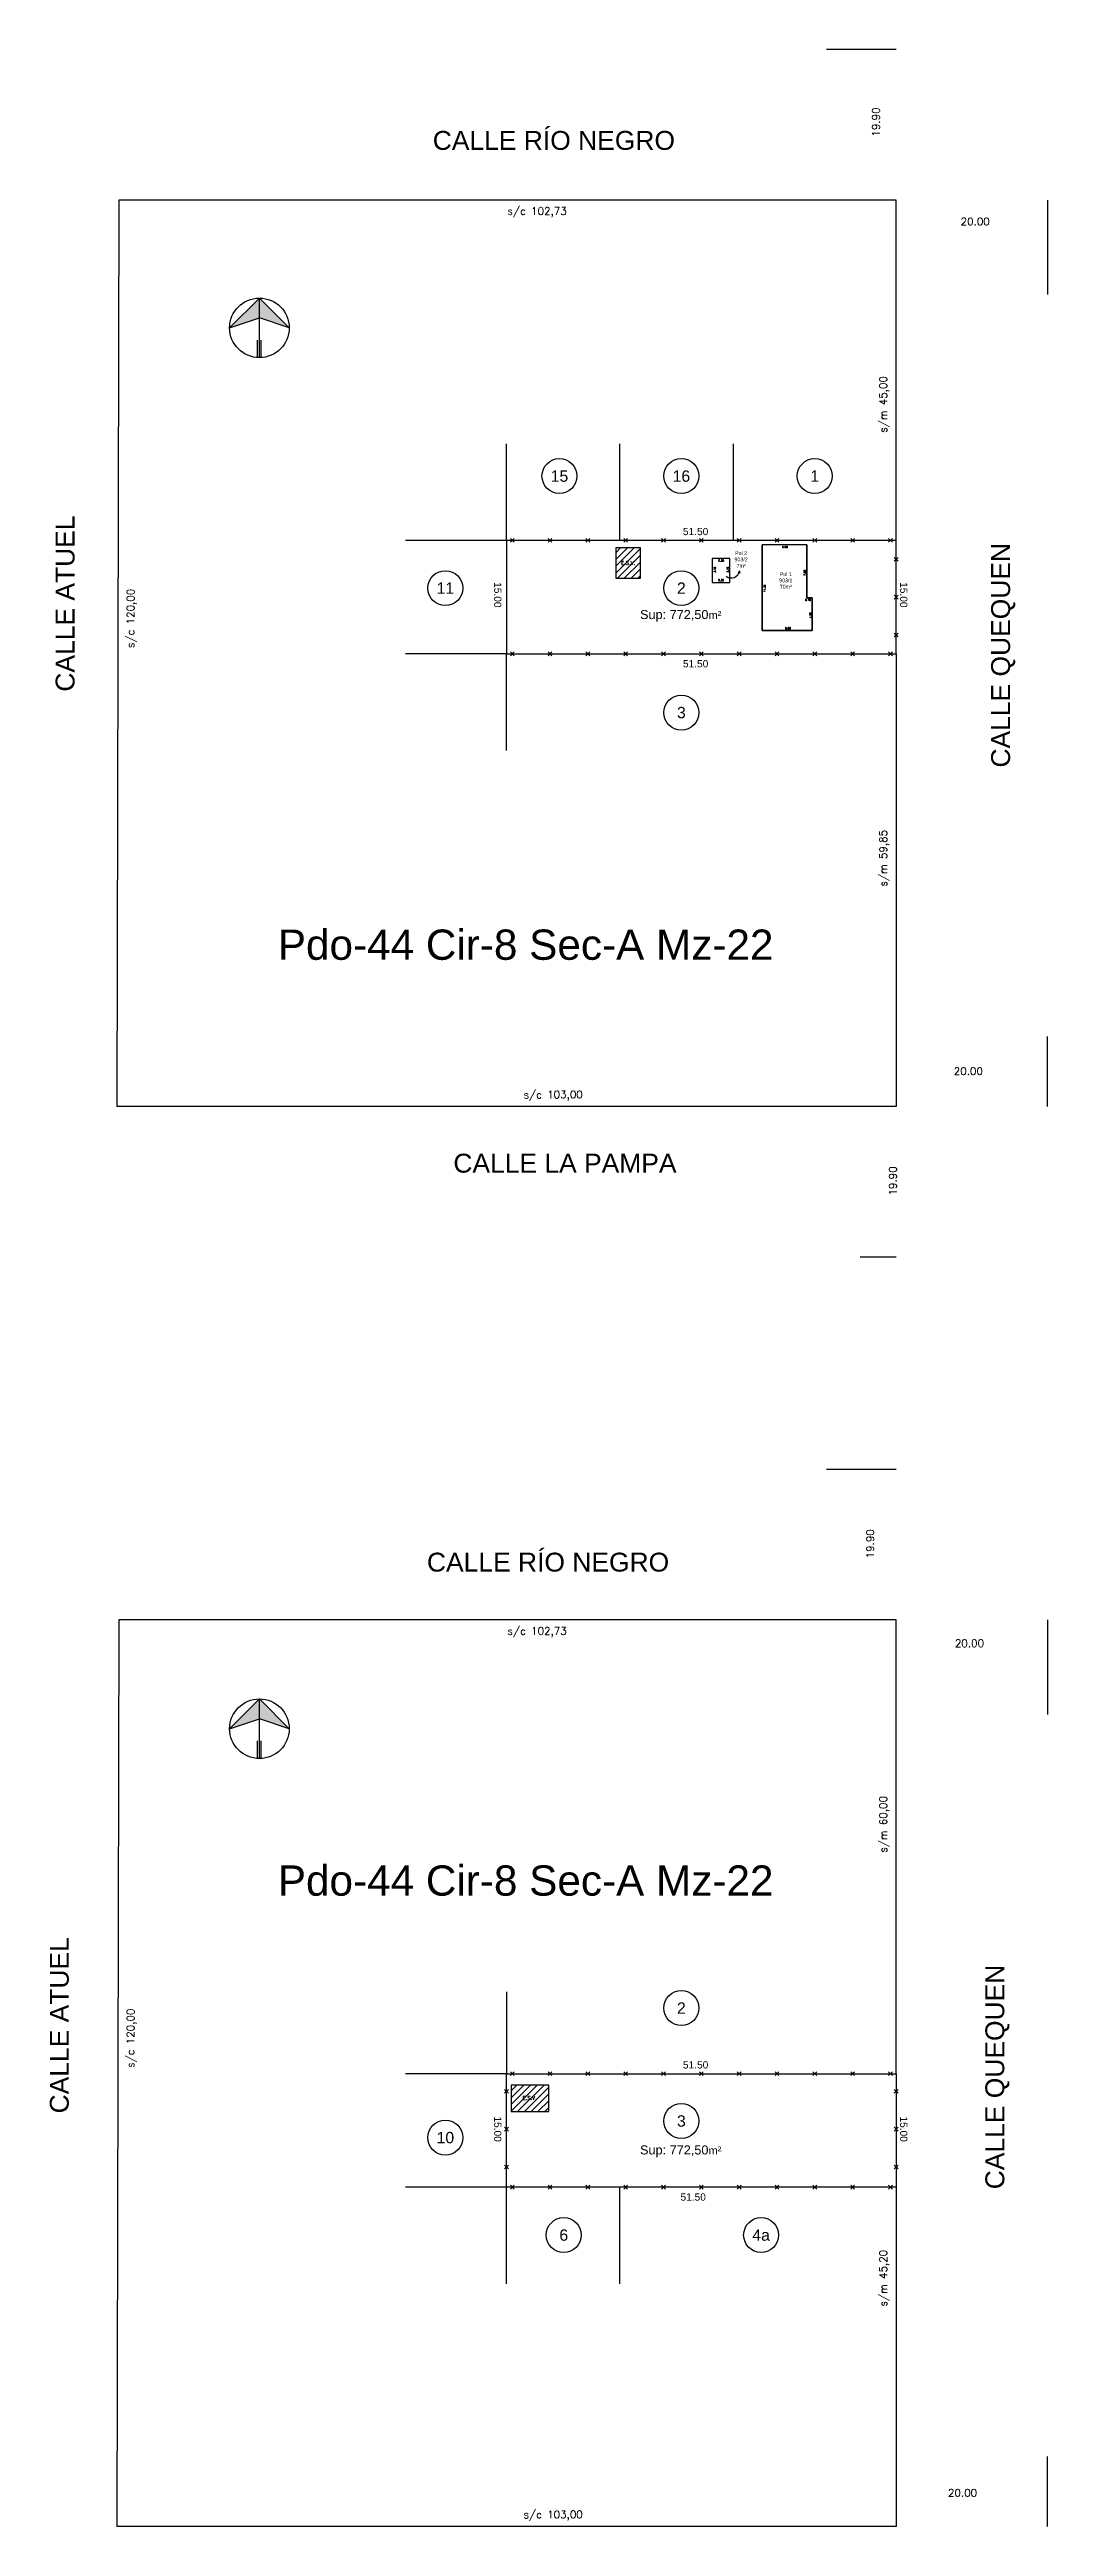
# Model space of a CAD drawing. Header units: metres. Extents: x 3470 to 3703, y 3476 to 4021.
# Drawn here: x 3480.8 to 3612.7, y 3693.6 to 4021.1 of the extents above; entities that cross this region are included whole.
import ezdxf
from ezdxf.enums import TextEntityAlignment as Align
from ezdxf.lldxf.tags import DXFTag

# ---------------------------------------------------------------- set-up
doc = ezdxf.new("R2010")
doc.units = ezdxf.units.M
for name, color, linetype in [('Accesiones 0', 1, 'Continuous'), ('Mensura', 7, 'Continuous'), ('Notas Acc 0', 1, 'Continuous')]:
    doc.layers.add(name, color=color, linetype=linetype)
doc.styles.add('Mensura_chico', font='arial.ttf', dxfattribs={"height": 1.5})
doc.styles.add('mensura_grande', font='arial.ttf', dxfattribs={"height": 2.5})
doc.styles.add('Mensura_medio', font='arial.ttf', dxfattribs={"height": 1})
doc.styles.get("Standard").update_dxf_attribs({"font": 'simplex.shx'})
tags = doc.linetypes.add('DASHDOT', pattern=[25.4, 12.7, -6.35, 0, -6.35]).pattern_tags.tags
tags[10:11] = [DXFTag(74, 4), DXFTag(75, 0), DXFTag(340, '0'), DXFTag(46, 0.0), DXFTag(50, 0.0), DXFTag(44, 0.0), DXFTag(45, 0.0)]
tags[8:9] = [DXFTag(74, 4), DXFTag(75, 0), DXFTag(340, '0'), DXFTag(46, 0.0), DXFTag(50, 0.0), DXFTag(44, 0.0), DXFTag(45, 0.0)]
tags[6:7] = [DXFTag(74, 4), DXFTag(75, 0), DXFTag(340, '0'), DXFTag(46, 0.0), DXFTag(50, 0.0), DXFTag(44, 0.0), DXFTag(45, 0.0)]
tags[4:5] = [DXFTag(74, 4), DXFTag(75, 0), DXFTag(340, '0'), DXFTag(46, 0.0), DXFTag(50, 0.0), DXFTag(44, 0.0), DXFTag(45, 0.0)]
doc.dimstyles.new('Mensura_chico', dxfattribs={"dimtxt": 0.25, "dimasz": 2.5, "dimexe": 1.25, "dimexo": 0.625, "dimgap": 0.01, "dimtad": 1, "dimtoh": 1, "dimzin": 1, "dimdsep": 46, "dimtxsty": 'Standard', "dimblk": 'NONE', "dimcen": 0.09, "dimse1": 1, "dimse2": 1, "dimsd2": 1, "dimclrd": 256, "dimclre": 256, "dimadec": 0, "dimazin": 0, "dimtfac": 1, "dimtdec": 4, "dimtofl": 0, "dimtmove": 0, "dimatfit": 3, "dimfxl": 1, "dimtolj": 1, "dimtzin": 0, "dimarcsym": 0})
doc.dimstyles.new('Mensura_grande', dxfattribs={"dimtxt": 1, "dimasz": 2.5, "dimexe": 1.25, "dimexo": 0.625, "dimgap": 0.01, "dimtad": 1, "dimtoh": 1, "dimzin": 1, "dimdsep": 46, "dimtxsty": 'Standard', "dimblk": 'NONE', "dimcen": 0.09, "dimse1": 1, "dimse2": 1, "dimsd2": 1, "dimclrd": 256, "dimclre": 256, "dimadec": 0, "dimazin": 0, "dimtfac": 1, "dimtdec": 4, "dimtofl": 0, "dimtmove": 0, "dimatfit": 3, "dimfxl": 1, "dimtolj": 1, "dimtzin": 0, "dimarcsym": 0})

# ---------------------------------------------------------------- blocks, each defined once
blk = doc.blocks.new('PL_NRO')
blk.add_circle((0, 0), 3.08)
at = {"linetype": 'DASHDOT', "style": 'Mensura_chico'}
blk.add_attdef('PL_NRO', text='', height=0.8, dxfattribs=at).set_placement((0, 0), align=Align.MIDDLE_CENTER)
blk = doc.blocks.new('*D61')
at = {"layer": 'Defpoints', "color": 0, "transparency": 16777216}
for p in [(3568.38, 3950.62), (3570.68, 3950.91), (3570.68, 3950.62)]:
    blk.add_point(p, dxfattribs=at)
at = {"layer": 'Accesiones 0', "color": 0, "transparency": 16777216, "insert": (3569.54, 3950.91), "char_height": 0.25, "width": 0.6614, "attachment_point": 5}
blk.add_mtext('\\A1;2.30', dxfattribs=at)
blk = doc.blocks.new('_None')
blk = doc.blocks.new('*D62')
at = {"layer": 'Defpoints', "color": 0, "transparency": 16777216}
for p in [(3568.38, 3953.77), (3570.68, 3953.77), (3570.68, 3953.5)]:
    blk.add_point(p, dxfattribs=at)
at = {"layer": 'Accesiones 0', "color": 0, "transparency": 16777216, "insert": (3569.54, 3953.5), "char_height": 0.25, "width": 0.6614, "attachment_point": 5}
blk.add_mtext('\\A1;2.30', dxfattribs=at)
blk = doc.blocks.new('*D63')
at = {"layer": 'Defpoints', "color": 0, "transparency": 16777216}
for p in [(3574.98, 3944.27), (3581.58, 3944.56), (3581.58, 3944.27)]:
    blk.add_point(p, dxfattribs=at)
at = {"layer": 'Accesiones 0', "color": 0, "transparency": 16777216, "insert": (3578.37, 3944.56), "char_height": 0.25, "width": 0.6614, "attachment_point": 5}
blk.add_mtext('\\A1;6.60', dxfattribs=at)
blk = doc.blocks.new('*D64')
at = {"layer": 'Defpoints', "color": 0, "transparency": 16777216}
for p in [(3574.98, 3955.57), (3580.88, 3955.57), (3580.88, 3955.3)]:
    blk.add_point(p, dxfattribs=at)
at = {"layer": 'Accesiones 0', "color": 0, "transparency": 16777216, "insert": (3577.98, 3955.3), "char_height": 0.25, "width": 0.6614, "attachment_point": 5}
blk.add_mtext('\\A1;5.90', dxfattribs=at)
blk = doc.blocks.new('*D65')
at = {"layer": 'Defpoints', "color": 0, "transparency": 16777216}
for p in [(3580.88, 3948.57), (3581.58, 3948.57), (3581.58, 3948.3)]:
    blk.add_point(p, dxfattribs=at)
at = {"layer": 'Accesiones 0', "color": 0, "transparency": 16777216, "insert": (3581.02, 3948.3), "char_height": 0.25, "width": 0.6614, "attachment_point": 5}
blk.add_mtext('\\A1;0.70', dxfattribs=at)
blk = doc.blocks.new('*D66')
at = {"layer": 'Defpoints', "color": 0, "transparency": 16777216}
for p in [(3568.38, 3953.77), (3568.7, 3953.77), (3568.38, 3950.62)]:
    blk.add_point(p, dxfattribs=at)
at = {"layer": 'Accesiones 0', "color": 0, "transparency": 16777216, "insert": (3568.7, 3952.29), "char_height": 0.25, "width": 0.6614, "attachment_point": 5, "rotation": 90}
blk.add_mtext('\\A1;3.15', dxfattribs=at)
blk = doc.blocks.new('*D67')
at = {"layer": 'Defpoints', "color": 0, "transparency": 16777216}
for p in [(3570.44, 3953.77), (3570.68, 3953.77), (3570.68, 3950.62)]:
    blk.add_point(p, dxfattribs=at)
at = {"layer": 'Accesiones 0', "color": 0, "transparency": 16777216, "insert": (3570.44, 3952.29), "char_height": 0.25, "width": 0.6614, "attachment_point": 5, "rotation": 90}
blk.add_mtext('\\A1;3.15', dxfattribs=at)
blk = doc.blocks.new('*D68')
at = {"layer": 'Defpoints', "color": 0, "transparency": 16777216}
for p in [(3580.59, 3955.57), (3580.88, 3955.57), (3580.88, 3948.57)]:
    blk.add_point(p, dxfattribs=at)
at = {"layer": 'Accesiones 0', "color": 0, "transparency": 16777216, "insert": (3580.59, 3951.88), "char_height": 0.25, "width": 0.6614, "attachment_point": 5, "rotation": 90}
blk.add_mtext('\\A1;7.00', dxfattribs=at)
blk = doc.blocks.new('*D69')
at = {"layer": 'Defpoints', "color": 0, "transparency": 16777216}
for p in [(3581.34, 3948.57), (3581.58, 3948.57), (3581.58, 3944.27)]:
    blk.add_point(p, dxfattribs=at)
at = {"layer": 'Accesiones 0', "color": 0, "transparency": 16777216, "insert": (3581.34, 3946.26), "char_height": 0.25, "width": 0.6614, "attachment_point": 5, "rotation": 90}
blk.add_mtext('\\A1;4.30', dxfattribs=at)
blk = doc.blocks.new('*D70')
at = {"layer": 'Defpoints', "color": 0, "transparency": 16777216}
for p in [(3574.98, 3955.57), (3575.3, 3955.57), (3574.98, 3944.27)]:
    blk.add_point(p, dxfattribs=at)
at = {"layer": 'Accesiones 0', "color": 0, "transparency": 16777216, "insert": (3575.3, 3949.82), "char_height": 0.25, "width": 0.6614, "attachment_point": 5, "rotation": 90}
blk.add_mtext('\\A1;11.30', dxfattribs=at)
blk = doc.blocks.new('*D71')
at = {"layer": 'Defpoints', "color": 0, "transparency": 16777216}
for p in [(3489.68, 3881.82), (3489.68, 3881.32), (3592.68, 3881.56)]:
    blk.add_point(p, dxfattribs=at)
at = {"layer": 'Mensura', "color": 0, "transparency": 16777216, "insert": (3547.34, 3882.73), "char_height": 1, "width": 10.1383, "attachment_point": 5, "rotation": 0.1338}
blk.add_mtext('\\A1;s/c 103,00', dxfattribs=at)
blk = doc.blocks.new('*D72')
at = {"layer": 'Defpoints', "color": 0, "transparency": 16777216}
for p in [(3489.95, 4001.17), (3489.95, 3998.78), (3592.68, 4001.17)]:
    blk.add_point(p, dxfattribs=at)
at = {"layer": 'Mensura', "color": 0, "transparency": 16777216, "insert": (3545.22, 3999.55), "char_height": 1, "width": 10.1383, "attachment_point": 5}
blk.add_mtext('\\A1;s/c 102,73', dxfattribs=at)
blk = doc.blocks.new('*D73')
at = {"layer": 'Defpoints', "color": 0, "transparency": 16777216}
for p in [(3489.95, 4001.17), (3489.68, 3881.32), (3492.28, 3881.31)]:
    blk.add_point(p, dxfattribs=at)
at = {"layer": 'Mensura', "color": 0, "transparency": 16777216, "insert": (3491.65, 3945.85), "char_height": 1, "width": 13.4561, "attachment_point": 5, "rotation": 89.8709}
blk.add_mtext('\\A1;s/c 120,00', dxfattribs=at)
blk = doc.blocks.new('*D74')
at = {"layer": 'Defpoints', "color": 0, "transparency": 16777216}
for p in [(3592.68, 4001.17), (3591.91, 3956.17), (3592.68, 3956.17)]:
    blk.add_point(p, dxfattribs=at)
at = {"layer": 'Mensura', "color": 0, "transparency": 16777216, "insert": (3591.14, 3974.14), "char_height": 1, "width": 13.9647, "attachment_point": 5, "rotation": 90}
blk.add_mtext('\\A1;s/m 45,00', dxfattribs=at)
blk = doc.blocks.new('*D75')
at = {"layer": 'Defpoints', "color": 0, "transparency": 16777216}
for p in [(3592.68, 3941.17), (3591.91, 3881.32), (3592.68, 3881.32)]:
    blk.add_point(p, dxfattribs=at)
at = {"layer": 'Mensura', "color": 0, "transparency": 16777216, "insert": (3591.14, 3914.14), "char_height": 1, "width": 13.9647, "attachment_point": 5, "rotation": 90}
blk.add_mtext('\\A1;s/m 59,85', dxfattribs=at)
blk = doc.blocks.new('*D79')
at = {"layer": 'Defpoints', "color": 0, "transparency": 16777216}
for p in [(3489.68, 3694.09), (3489.68, 3693.58), (3592.68, 3693.82)]:
    blk.add_point(p, dxfattribs=at)
at = {"layer": 'Mensura', "color": 0, "transparency": 16777216, "insert": (3547.34, 3694.99), "char_height": 1, "width": 10.1383, "attachment_point": 5, "rotation": 0.1338}
blk.add_mtext('\\A1;s/c 103,00', dxfattribs=at)
blk = doc.blocks.new('*D80')
at = {"layer": 'Defpoints', "color": 0, "transparency": 16777216}
for p in [(3489.95, 3813.43), (3592.68, 3813.43), (3489.95, 3811.04)]:
    blk.add_point(p, dxfattribs=at)
at = {"layer": 'Mensura', "color": 0, "transparency": 16777216, "insert": (3545.22, 3811.81), "char_height": 1, "width": 10.1383, "attachment_point": 5}
blk.add_mtext('\\A1;s/c 102,73', dxfattribs=at)
blk = doc.blocks.new('*D78')
at = {"layer": 'Defpoints', "color": 0, "transparency": 16777216}
for p in [(3489.95, 3813.43), (3489.68, 3693.58), (3492.28, 3693.57)]:
    blk.add_point(p, dxfattribs=at)
at = {"layer": 'Mensura', "color": 0, "transparency": 16777216, "insert": (3491.65, 3758.12), "char_height": 1, "width": 13.4561, "attachment_point": 5, "rotation": 89.8709}
blk.add_mtext('\\A1;s/c 120,00', dxfattribs=at)
blk = doc.blocks.new('*D76')
at = {"layer": 'Defpoints', "color": 0, "transparency": 16777216}
for p in [(3592.68, 3813.43), (3591.91, 3753.43), (3592.68, 3753.43)]:
    blk.add_point(p, dxfattribs=at)
at = {"layer": 'Mensura', "color": 0, "transparency": 16777216, "insert": (3591.14, 3786.4), "char_height": 1, "width": 13.9647, "attachment_point": 5, "rotation": 90}
blk.add_mtext('\\A1;s/m 60,00', dxfattribs=at)
blk = doc.blocks.new('*D77')
at = {"layer": 'Defpoints', "color": 0, "transparency": 16777216}
for p in [(3592.68, 3753.43), (3591.91, 3693.58), (3592.68, 3693.58)]:
    blk.add_point(p, dxfattribs=at)
at = {"layer": 'Mensura', "color": 0, "transparency": 16777216, "insert": (3591.14, 3726.4), "char_height": 1, "width": 13.9647, "attachment_point": 5, "rotation": 90}
blk.add_mtext('\\A1;s/m 45,20', dxfattribs=at)
blk = doc.blocks.new('Norte_1')
h = blk.add_hatch(color=256)
h.paths.add_polyline_path([(0, 1.31), (0, 3.94), (-3.94, 0)])
h.paths.add_polyline_path([(3.94, 0), (0, 3.94), (0, 1.31)])
for p, q in [((0, 3.94), (-3.94, 0)), ((3.94, 0), (0, 3.94)), ((0, -3.94), (0, 3.94)), ((-3.94, 0), (0, 1.31)), ((3.94, 0), (0, 1.31)), ((-0.25, -3.94), (-0.25, -1.61)), ((0.25, -3.94), (0.25, -1.61))]:
    blk.add_line(p, q)
blk.add_circle((0, 0), 3.94)

msp = doc.modelspace()

# ---------------------------------------------------------------- hatches: boundary and pattern name
at = {"layer": 'Notas Acc 0'}
h = msp.add_hatch(dxfattribs=at)
h.set_pattern_fill('ANSI31', color=256, scale=0.2)
h.set_pattern_definition([(45, (0, 185.1853), (-0.449012806, 0.449012806), [])])
h.paths.add_polyline_path([(3558.877, 3951.169), (3558.877, 3955.169), (3555.627, 3955.169), (3555.627, 3951.169)])
h.paths.add_polyline_path([(3556.175, 3952.81), (3558.353, 3952.81), (3558.353, 3953.56), (3556.175, 3953.56)], flags=24)
h.paths.add_polyline_path([(3571.191, 3952.291), (3573.189, 3952.291), (3573.189, 3954.996), (3571.191, 3954.996)], flags=9)
h.paths.add_polyline_path([(3577.142, 3949.518), (3579.14, 3949.518), (3579.14, 3952.225), (3577.142, 3952.225)], flags=9)
h.paths.add_polyline_path([(3558.453, 3945.092), (3569.805, 3945.092), (3569.805, 3947.565), (3558.453, 3947.565)], flags=9)
h = msp.add_hatch(dxfattribs=at)
h.set_pattern_fill('ANSI31', color=256, scale=0.2)
h.set_pattern_definition([(45, (0, -2.55354), (-0.449012806, 0.449012806), [])])
h.paths.add_polyline_path([(3546.777, 3751.93), (3541.777, 3751.93), (3541.777, 3748.43), (3546.777, 3748.43)])
h.paths.add_polyline_path([(3543.151, 3749.847), (3545.329, 3749.847), (3545.329, 3750.597), (3543.151, 3750.597)], flags=24)
h.paths.add_polyline_path([(3571.191, 3764.552), (3573.189, 3764.552), (3573.189, 3767.257), (3571.191, 3767.257)], flags=9)
h.paths.add_polyline_path([(3577.142, 3761.779), (3579.14, 3761.779), (3579.14, 3764.486), (3577.142, 3764.486)], flags=9)
h.paths.add_polyline_path([(3558.453, 3742.085), (3569.805, 3742.085), (3569.805, 3744.558), (3558.453, 3744.558)], flags=9)

# ---------------------------------------------------------------- linework, layer by layer
at = {"layer": 'Accesiones 0', "flags": 128}
for points in [[(3558.877, 3955.169), (3555.627, 3955.169), (3555.627, 3951.169), (3558.877, 3951.169)], [(3570.677, 3953.769), (3568.377, 3953.769), (3568.377, 3950.619), (3570.677, 3950.619)], [(3580.877, 3955.569), (3574.977, 3955.569), (3574.977, 3944.269), (3581.577, 3944.269), (3581.577, 3948.569), (3580.877, 3948.569)], [(3546.777, 3751.93), (3541.777, 3751.93), (3541.777, 3748.43), (3546.777, 3748.43)]]:
    msp.add_lwpolyline(points, close=True, dxfattribs=at)
at = {"layer": 'Mensura'}
for p, q in [((3592.677, 4021.069), (3583.489, 4021.069)), ((3489.947, 4001.169), (3489.678, 3881.319)), ((3592.677, 4001.169), (3489.947, 4001.169)), ((3592.677, 3956.169), (3592.677, 4001.169)), ((3612.677, 4001.169), (3612.677, 3988.686)), ((3541.177, 3956.169), (3541.177, 3968.941)), ((3556.177, 3956.169), (3556.177, 3968.941)), ((3571.177, 3956.169), (3571.177, 3968.941)), ((3541.177, 3956.169), (3527.824, 3956.169)), ((3592.677, 3956.169), (3541.177, 3956.169)), ((3541.177, 3956.169), (3541.177, 3941.169)), ((3541.685, 3955.919), (3542.185, 3956.419)), ((3541.685, 3956.419), (3542.185, 3955.919)), ((3546.685, 3955.919), (3547.185, 3956.419)), ((3546.685, 3956.419), (3547.185, 3955.919)), ((3551.685, 3955.919), (3552.185, 3956.419)), ((3551.685, 3956.419), (3552.185, 3955.919)), ((3556.685, 3955.919), (3557.185, 3956.419)), ((3556.685, 3956.419), (3557.185, 3955.919)), ((3561.685, 3955.919), (3562.185, 3956.419)), ((3561.685, 3956.419), (3562.185, 3955.919)), ((3566.685, 3955.919), (3567.185, 3956.419)), ((3566.685, 3956.419), (3567.185, 3955.919)), ((3571.685, 3955.919), (3572.185, 3956.419)), ((3571.685, 3956.419), (3572.185, 3955.919)), ((3576.685, 3955.919), (3577.185, 3956.419)), ((3576.685, 3956.419), (3577.185, 3955.919)), ((3581.685, 3955.919), (3582.185, 3956.419)), ((3581.685, 3956.419), (3582.185, 3955.919)), ((3586.685, 3955.919), (3587.185, 3956.419)), ((3586.685, 3956.419), (3587.185, 3955.919)), ((3591.685, 3955.919), (3592.185, 3956.419)), ((3591.685, 3956.419), (3592.185, 3955.919)), ((3592.677, 3941.169), (3592.677, 3956.169)), ((3558.877, 3955.169), (3555.627, 3955.169)), ((3555.627, 3955.169), (3555.627, 3951.169)), ((3558.877, 3951.169), (3558.877, 3955.169)), ((3570.677, 3953.769), (3568.377, 3953.769)), ((3568.377, 3953.769), (3568.377, 3950.619)), ((3570.677, 3950.619), (3570.677, 3953.769)), ((3580.877, 3955.569), (3574.977, 3955.569)), ((3574.977, 3944.269), (3574.977, 3955.569)), ((3580.877, 3955.569), (3580.877, 3948.569)), ((3592.427, 3953.419), (3592.927, 3953.919)), ((3592.427, 3953.919), (3592.927, 3953.419)), ((3555.627, 3951.169), (3558.877, 3951.169)), ((3568.377, 3950.619), (3570.677, 3950.619)), ((3580.877, 3948.569), (3581.577, 3948.569)), ((3581.577, 3948.569), (3581.577, 3944.269)), ((3592.427, 3948.419), (3592.927, 3948.919)), ((3592.427, 3948.919), (3592.927, 3948.419)), ((3581.577, 3944.269), (3574.977, 3944.269)), ((3592.427, 3943.419), (3592.927, 3943.919)), ((3592.427, 3943.919), (3592.927, 3943.419)), ((3541.177, 3941.169), (3527.824, 3941.169)), ((3541.177, 3941.169), (3592.677, 3941.169)), ((3541.177, 3928.396), (3541.177, 3941.169)), ((3541.685, 3940.919), (3542.185, 3941.419)), ((3541.685, 3941.419), (3542.185, 3940.919)), ((3546.685, 3940.919), (3547.185, 3941.419)), ((3546.685, 3941.419), (3547.185, 3940.919)), ((3551.685, 3940.919), (3552.185, 3941.419)), ((3551.685, 3941.419), (3552.185, 3940.919)), ((3556.685, 3940.919), (3557.185, 3941.419)), ((3556.685, 3941.419), (3557.185, 3940.919)), ((3561.685, 3940.919), (3562.185, 3941.419)), ((3561.685, 3941.419), (3562.185, 3940.919)), ((3566.685, 3940.919), (3567.185, 3941.419)), ((3566.685, 3941.419), (3567.185, 3940.919)), ((3571.685, 3940.919), (3572.185, 3941.419)), ((3571.685, 3941.419), (3572.185, 3940.919)), ((3576.685, 3940.919), (3577.185, 3941.419)), ((3576.685, 3941.419), (3577.185, 3940.919)), ((3581.685, 3940.919), (3582.185, 3941.419)), ((3581.685, 3941.419), (3582.185, 3940.919)), ((3586.685, 3940.919), (3587.185, 3941.419)), ((3586.685, 3941.419), (3587.185, 3940.919)), ((3591.685, 3940.919), (3592.185, 3941.419)), ((3591.685, 3941.419), (3592.185, 3940.919)), ((3592.677, 3941.169), (3592.677, 3926.519)), ((3592.677, 3926.519), (3592.677, 3881.319)), ((3612.677, 3881.319), (3612.677, 3890.566)), ((3592.677, 3881.319), (3489.677, 3881.319)), ((3592.677, 3861.419), (3587.944, 3861.419)), ((3592.677, 3833.33), (3583.489, 3833.33)), ((3489.947, 3813.43), (3489.678, 3693.58)), ((3592.677, 3813.43), (3489.947, 3813.43)), ((3592.677, 3768.43), (3592.677, 3813.43)), ((3612.677, 3813.43), (3612.677, 3800.947)), ((3592.677, 3753.43), (3592.677, 3768.43)), ((3541.177, 3764.26), (3541.177, 3753.43)), ((3541.177, 3753.43), (3527.824, 3753.43)), ((3541.177, 3753.43), (3592.677, 3753.43)), ((3541.177, 3740.657), (3541.177, 3753.43)), ((3541.177, 3738.78), (3541.177, 3753.43)), ((3541.685, 3753.18), (3542.185, 3753.68)), ((3541.685, 3753.68), (3542.185, 3753.18)), ((3546.685, 3753.18), (3547.185, 3753.68)), ((3546.685, 3753.68), (3547.185, 3753.18)), ((3551.685, 3753.18), (3552.185, 3753.68)), ((3551.685, 3753.68), (3552.185, 3753.18)), ((3556.685, 3753.18), (3557.185, 3753.68)), ((3556.685, 3753.68), (3557.185, 3753.18)), ((3561.685, 3753.18), (3562.185, 3753.68)), ((3561.685, 3753.68), (3562.185, 3753.18)), ((3566.685, 3753.18), (3567.185, 3753.68)), ((3566.685, 3753.68), (3567.185, 3753.18)), ((3571.685, 3753.18), (3572.185, 3753.68)), ((3571.685, 3753.68), (3572.185, 3753.18)), ((3576.685, 3753.18), (3577.185, 3753.68)), ((3576.685, 3753.68), (3577.185, 3753.18)), ((3581.685, 3753.18), (3582.185, 3753.68)), ((3581.685, 3753.68), (3582.185, 3753.18)), ((3586.685, 3753.18), (3587.185, 3753.68)), ((3586.685, 3753.68), (3587.185, 3753.18)), ((3591.685, 3753.18), (3592.185, 3753.68)), ((3591.685, 3753.68), (3592.185, 3753.18)), ((3592.677, 3753.43), (3592.677, 3738.78)), ((3540.927, 3750.855), (3541.427, 3751.355)), ((3540.927, 3751.355), (3541.427, 3750.855)), ((3592.427, 3750.855), (3592.927, 3751.355)), ((3592.427, 3751.355), (3592.927, 3750.855)), ((3540.927, 3745.855), (3541.427, 3746.355)), ((3540.927, 3746.355), (3541.427, 3745.855)), ((3592.427, 3745.855), (3592.927, 3746.355)), ((3592.427, 3746.355), (3592.927, 3745.855)), ((3540.927, 3740.855), (3541.427, 3741.355)), ((3540.927, 3741.355), (3541.427, 3740.855)), ((3592.427, 3740.855), (3592.927, 3741.355)), ((3592.427, 3741.355), (3592.927, 3740.855)), ((3541.177, 3738.43), (3527.824, 3738.43)), ((3592.677, 3738.43), (3541.177, 3738.43)), ((3541.177, 3725.657), (3541.177, 3738.43)), ((3541.685, 3738.18), (3542.185, 3738.68)), ((3541.685, 3738.68), (3542.185, 3738.18)), ((3546.685, 3738.18), (3547.185, 3738.68)), ((3546.685, 3738.68), (3547.185, 3738.18)), ((3551.685, 3738.18), (3552.185, 3738.68)), ((3551.685, 3738.68), (3552.185, 3738.18)), ((3556.177, 3725.657), (3556.177, 3738.43)), ((3556.685, 3738.18), (3557.185, 3738.68)), ((3556.685, 3738.68), (3557.185, 3738.18)), ((3561.685, 3738.18), (3562.185, 3738.68)), ((3561.685, 3738.68), (3562.185, 3738.18)), ((3566.685, 3738.18), (3567.185, 3738.68)), ((3566.685, 3738.68), (3567.185, 3738.18)), ((3571.685, 3738.18), (3572.185, 3738.68)), ((3571.685, 3738.68), (3572.185, 3738.18)), ((3576.685, 3738.18), (3577.185, 3738.68)), ((3576.685, 3738.68), (3577.185, 3738.18)), ((3581.685, 3738.18), (3582.185, 3738.68)), ((3581.685, 3738.68), (3582.185, 3738.18)), ((3586.685, 3738.18), (3587.185, 3738.68)), ((3586.685, 3738.68), (3587.185, 3738.18)), ((3591.685, 3738.18), (3592.185, 3738.68)), ((3591.685, 3738.68), (3592.185, 3738.18)), ((3592.677, 3738.78), (3592.677, 3693.58)), ((3612.677, 3693.58), (3612.677, 3702.827)), ((3592.677, 3693.58), (3489.677, 3693.58))]:
    msp.add_line(p, q, dxfattribs=at)
at = {"layer": 'Mensura', "color": 6}
for points in [[(3592.677, 3941.169), (3592.677, 3956.169), (3541.177, 3956.169), (3541.177, 3941.169)], [(3592.677, 3753.43), (3592.677, 3738.43), (3541.177, 3738.43), (3541.177, 3753.43)]]:
    msp.add_lwpolyline(points, close=True, dxfattribs=at)
at = {"layer": 'Notas Acc 0'}
msp.add_line((3571.955, 3952.131), (3571.963, 3951.787), dxfattribs=at)
msp.add_arc((3570.882, 3952.284), 1.084, 232.77834, 351.86774, dxfattribs=at)

# ---------------------------------------------------------------- block references
at = {"layer": 'Mensura'}
for p in [(3508.52, 3984.269), (3508.52, 3799.05)]:
    msp.add_blockref('Norte_1', p, dxfattribs=at)
ref = msp.add_blockref('PL_NRO', (3548.179, 3964.67), dxfattribs=dict(at, xscale=0.75, yscale=0.75, zscale=0.75))
ref.add_attrib('PL_NRO', '15', dxfattribs={"layer": '0', "linetype": 'DASHDOT', "height": 1.5, "rotation": 360, "style": 'Mensura_chico'}).set_placement((3548.179, 3964.67), align=Align.MIDDLE_CENTER)
ref = msp.add_blockref('PL_NRO', (3564.289, 3964.67), dxfattribs=dict(at, xscale=0.75, yscale=0.75, zscale=0.75))
ref.add_attrib('PL_NRO', '16', dxfattribs={"layer": '0', "linetype": 'DASHDOT', "height": 1.5, "rotation": 360, "style": 'Mensura_chico'}).set_placement((3564.289, 3964.67), align=Align.MIDDLE_CENTER)
ref = msp.add_blockref('PL_NRO', (3581.918, 3964.67), dxfattribs=dict(at, xscale=0.75, yscale=0.75, zscale=0.75))
ref.add_attrib('PL_NRO', '1', dxfattribs={"layer": '0', "linetype": 'DASHDOT', "height": 1.5, "rotation": 360, "style": 'Mensura_chico'}).set_placement((3581.918, 3964.67), align=Align.MIDDLE_CENTER)
ref = msp.add_blockref('PL_NRO', (3533.095, 3949.854), dxfattribs=dict(at, xscale=0.75, yscale=0.75, zscale=0.75))
ref.add_attrib('PL_NRO', '11', dxfattribs={"layer": '0', "linetype": 'DASHDOT', "height": 1.5, "rotation": 360, "style": 'Mensura_chico'}).set_placement((3533.095, 3949.854), align=Align.MIDDLE_CENTER)
ref = msp.add_blockref('PL_NRO', (3564.289, 3949.854), dxfattribs=dict(at, xscale=0.75, yscale=0.75, zscale=0.75))
ref.add_attrib('PL_NRO', '2', dxfattribs={"layer": '0', "linetype": 'DASHDOT', "height": 1.5, "rotation": 360, "style": 'Mensura_chico'}).set_placement((3564.289, 3949.854), align=Align.MIDDLE_CENTER)
ref = msp.add_blockref('PL_NRO', (3564.289, 3933.401), dxfattribs=dict(at, xscale=0.75, yscale=0.75, zscale=0.75))
ref.add_attrib('PL_NRO', '3', dxfattribs={"layer": '0', "linetype": 'DASHDOT', "height": 1.5, "rotation": 360, "style": 'Mensura_chico'}).set_placement((3564.289, 3933.401), align=Align.MIDDLE_CENTER)
ref = msp.add_blockref('PL_NRO', (3564.289, 3762.115), dxfattribs=dict(at, xscale=0.75, yscale=0.75, zscale=0.75))
ref.add_attrib('PL_NRO', '2', dxfattribs={"layer": '0', "linetype": 'DASHDOT', "height": 1.5, "rotation": 360, "style": 'Mensura_chico'}).set_placement((3564.289, 3762.115), align=Align.MIDDLE_CENTER)
ref = msp.add_blockref('PL_NRO', (3533.095, 3744.988), dxfattribs=dict(at, xscale=0.75, yscale=0.75, zscale=0.75))
ref.add_attrib('PL_NRO', '10', dxfattribs={"layer": '0', "linetype": 'DASHDOT', "height": 1.5, "rotation": 360, "style": 'Mensura_chico'}).set_placement((3533.095, 3744.988), align=Align.MIDDLE_CENTER)
ref = msp.add_blockref('PL_NRO', (3564.289, 3747.189), dxfattribs=dict(at, xscale=0.75, yscale=0.75, zscale=0.75))
ref.add_attrib('PL_NRO', '3', dxfattribs={"layer": '0', "linetype": 'DASHDOT', "height": 1.5, "rotation": 360, "style": 'Mensura_chico'}).set_placement((3564.289, 3747.189), align=Align.MIDDLE_CENTER)
ref = msp.add_blockref('PL_NRO', (3548.746, 3732.103), dxfattribs=dict(at, xscale=0.75, yscale=0.75, zscale=0.75))
ref.add_attrib('PL_NRO', '6', dxfattribs={"layer": '0', "linetype": 'DASHDOT', "height": 1.5, "rotation": 360, "style": 'Mensura_chico'}).set_placement((3548.746, 3732.103), align=Align.MIDDLE_CENTER)
ref = msp.add_blockref('PL_NRO', (3574.832, 3732.103), dxfattribs=dict(at, xscale=0.75, yscale=0.75, zscale=0.75))
ref.add_attrib('PL_NRO', '4a', dxfattribs={"layer": '0', "linetype": 'DASHDOT', "height": 1.5, "rotation": 360, "style": 'Mensura_chico'}).set_placement((3574.832, 3732.103), align=Align.MIDDLE_CENTER)

# ---------------------------------------------------------------- texts
at = {"layer": 'Mensura', "style": 'Mensura_medio'}
for s, p in [('CALLE RÍO NEGRO', (3547.438, 4009.056)), ('CALLE LA PAMPA', (3548.903, 3873.825)), ('CALLE RÍO NEGRO', (3546.671, 3821.076))]:
    msp.add_text(s, height=2.5, dxfattribs=at).set_placement(p, align=Align.MIDDLE_CENTER)
for s, p in [('CALLE ATUEL', (3482.834, 3947.815)), ('CALLE QUEQUEN', (3606.487, 3940.982)), ('CALLE ATUEL', (3482.067, 3759.835)), ('CALLE QUEQUEN', (3605.72, 3753.003))]:
    msp.add_text(s, height=2.5, rotation=90, dxfattribs=at).set_placement(p, align=Align.MIDDLE_CENTER)
at = {"layer": 'Mensura', "linetype": 'Continuous', "style": 'mensura_grande'}
for p in [(3510.947, 3900.716), (3510.947, 3776.977)]:
    msp.add_text('Pdo-44 Cir-8 Sec-A Mz-22', height=4, dxfattribs=at).set_placement(p)
at = {"layer": 'Mensura', "char_height": 1, "width": 3.41912, "attachment_point": 5, "rotation": 90}
for insert in [(3590.007, 4011.484), (3592.251, 3871.475), (3589.24, 3823.505)]:
    msp.add_mtext('\\A1;19.90', dxfattribs=dict(at, insert=insert))
at = {"layer": 'Mensura', "char_height": 1, "width": 3.41912, "attachment_point": 5}
for insert in [(3603.133, 3998.328), (3602.223, 3885.996), (3602.365, 3810.348), (3601.456, 3698.017)]:
    msp.add_mtext('\\A1;20.00', dxfattribs=dict(at, insert=insert))
at = {"layer": 'Mensura', "attachment_point": 1, "style": 'Mensura_medio'}
for s, insert, char_height, width in [('51.50', (3564.496, 3957.823), 0.96, 12.8), ('Sup: 772,50{\\H0.875x;m²}', (3558.828, 3946.967), 1.2, 16), ('51.50', (3564.496, 3940.343), 0.96, 12.8), ('51.50', (3564.496, 3755.085), 0.96, 12.8), ('Sup: 772,50{\\H0.875x;m²}', (3558.828, 3743.961), 1.2, 16), ('51.50', (3564.172, 3737.613), 0.96, 12.8)]:
    msp.add_mtext(s, dxfattribs=dict(at, insert=insert, char_height=char_height, width=width))
at = {"layer": 'Mensura', "char_height": 0.96, "width": 12.8, "attachment_point": 1, "rotation": 270, "style": 'Mensura_medio'}
for insert in [(3540.501, 3950.644), (3594.165, 3950.644), (3540.501, 3747.784), (3594.165, 3747.784)]:
    msp.add_mtext('15.00', dxfattribs=dict(at, insert=insert))
at = {"layer": 'Notas Acc 0', "char_height": 0.5, "width": 0.6622, "attachment_point": 5}
for insert in [(3557.264, 3953.185), (3544.24, 3750.222)]:
    msp.add_mtext('\\A1;E.S.V.', dxfattribs=dict(at, insert=insert))
at = {"layer": 'Notas Acc 0', "char_height": 0.5, "width": 2.43015, "attachment_point": 5, "style": 'Mensura_chico'}
for s, insert in [('Pol 2\\P903/2\\P7m²', (3572.186, 3953.652)), ('Pol 1\\P903/1\\P70m²', (3578.092, 3950.876))]:
    msp.add_mtext(s, dxfattribs=dict(at, insert=insert))

# ---------------------------------------------------------------- dimensions: what is measured, and where the dimension line sits
at = {"layer": 'Accesiones 0'}
for base, p1, p2, angle, picture, middle in [((3570.677, 3953.5), (3568.377, 3953.769), (3570.677, 3953.769), 180, '*D62', (3569.542, 3953.5)), ((3568.696, 3953.769), (3568.377, 3950.619), (3568.377, 3953.769), 270, '*D66', (3568.696, 3952.287)), ((3570.438, 3953.769), (3570.677, 3950.619), (3570.677, 3953.769), 270, '*D67', (3570.438, 3952.287)), ((3580.877, 3955.3), (3574.977, 3955.569), (3580.877, 3955.569), 180, '*D64', (3577.975, 3955.3)), ((3575.296, 3955.569), (3574.977, 3944.269), (3574.977, 3955.569), 270, '*D70', (3575.296, 3949.818)), ((3580.59, 3955.569), (3580.877, 3948.569), (3580.877, 3955.569), 270, '*D68', (3580.59, 3951.876)), ((3570.677, 3950.91), (3568.377, 3950.619), (3570.677, 3950.619), 180, '*D61', (3569.542, 3950.91)), ((3581.577, 3948.3), (3580.877, 3948.569), (3581.577, 3948.569), 180, '*D65', (3581.023, 3948.3)), ((3581.338, 3948.569), (3581.577, 3944.269), (3581.577, 3948.569), 270, '*D69', (3581.338, 3946.26)), ((3581.577, 3944.56), (3574.977, 3944.269), (3581.577, 3944.269), 180, '*D63', (3578.372, 3944.56))]:
    dim = msp.add_linear_dim(base=base, p1=p1, p2=p2, angle=angle, dimstyle='Mensura_chico', override={"dimasz": 0, "dimtad": 0, "dimsd1": 1}, dxfattribs=at)
    dim.commit()
    dim.dimension.update_dxf_attribs({"geometry": picture, "text_midpoint": middle, "dimtype": 160})
at = {"layer": 'Mensura'}
for base, p1, p2, angle, text, picture, middle in [((3492.279, 3881.313), (3489.947, 4001.169), (3489.677, 3881.319), 269.87092, 's/c 120,00', '*D73', (3492.424, 3945.853)), ((3489.947, 3998.778), (3592.677, 4001.169), (3489.947, 4001.169), 180, 's/c 102,73', '*D72', (3545.215, 3998.778)), ((3591.91, 3956.169), (3592.677, 4001.169), (3592.677, 3956.169), 270, 's/m 45,00', '*D74', (3591.91, 3974.141)), ((3591.91, 3881.319), (3592.677, 3941.169), (3592.677, 3881.319), 270, 's/m 59,85', '*D75', (3591.91, 3914.141)), ((3489.676, 3881.825), (3592.677, 3881.559), (3489.677, 3881.319), 180.13379, 's/c 103,00', '*D71', (3547.341, 3881.959)), ((3492.279, 3693.574), (3489.947, 3813.43), (3489.677, 3693.58), 269.87092, 's/c 120,00', '*D78', (3492.424, 3758.114)), ((3489.947, 3811.039), (3592.677, 3813.43), (3489.947, 3813.43), 180, 's/c 102,73', '*D80', (3545.215, 3811.039)), ((3591.91, 3753.43), (3592.677, 3813.43), (3592.677, 3753.43), 270, 's/m 60,00', '*D76', (3591.91, 3786.402)), ((3591.91, 3693.58), (3592.677, 3753.43), (3592.677, 3693.58), 270, 's/m 45,20', '*D77', (3591.91, 3726.402)), ((3489.676, 3694.086), (3592.677, 3693.82), (3489.677, 3693.58), 180.13379, 's/c 103,00', '*D79', (3547.341, 3694.221))]:
    dim = msp.add_linear_dim(base=base, p1=p1, p2=p2, angle=angle, text=text, dimstyle='Mensura_grande', override={"dimsd1": 1}, dxfattribs=at)
    dim.commit()
    dim.dimension.update_dxf_attribs({"geometry": picture, "text_midpoint": middle, "dimtype": 161})

doc.saveas('drawing.dxf')
